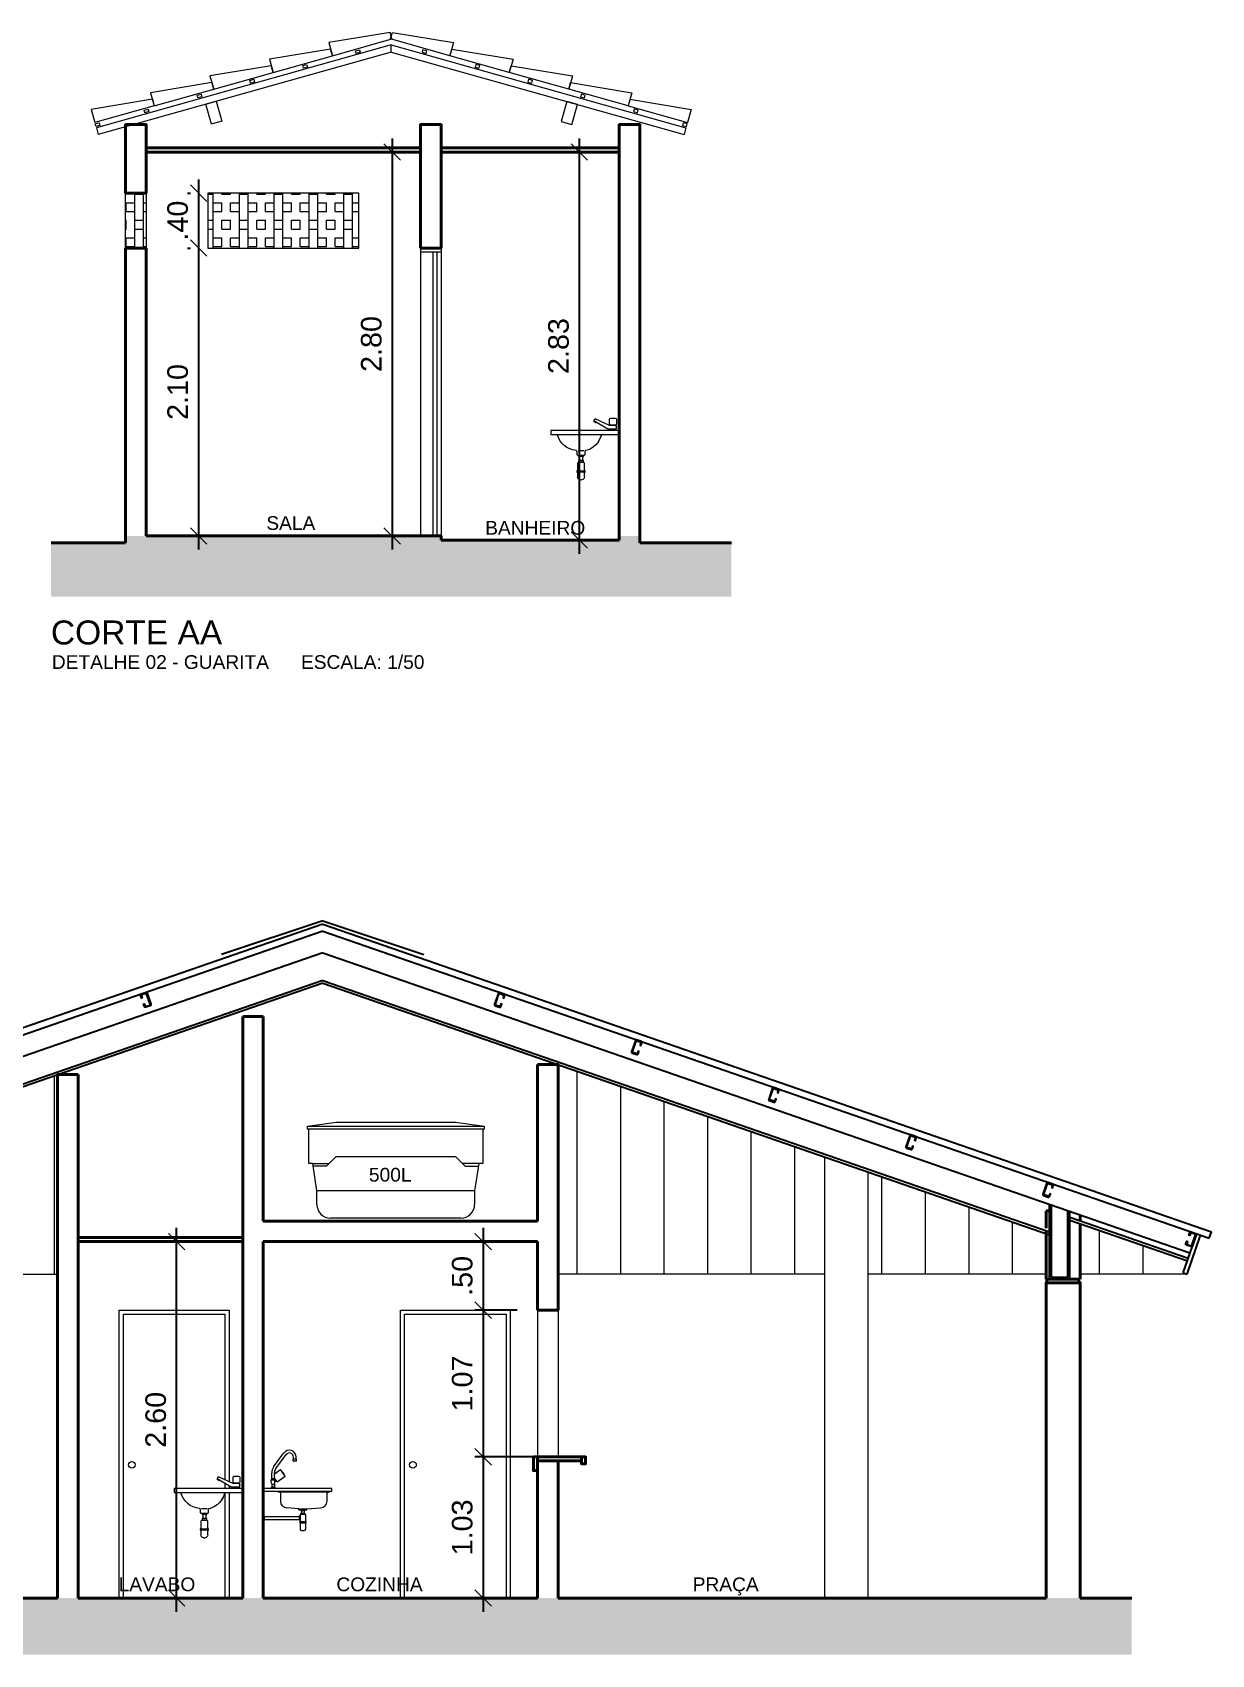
# Model space of a CAD drawing. Header units: metres. Extents: x 929 to 1666, y 1128 to 1372.
# Drawn here: x 1497.98 to 1506.58, y 1152.93 to 1164.76 of the extents above; entities that cross this region are included whole.
import ezdxf

# ---------------------------------------------------------------- set-up
doc = ezdxf.new("R2010")
doc.units = ezdxf.units.M
doc.layers.get('0').update_dxf_attribs({"lineweight": 5})
for name, color, linetype in [('cielo falso de gypsum', 3, 'Continuous'), ('forro de durock', 3, 'Continuous'), ('KIRYA - TEXTO', 7, 'Continuous'), ('Perlin', 2, 'Continuous'), ('Techo', 2, 'Continuous')]:
    doc.layers.add(name, color=color, linetype=linetype)
for name, color, linetype, lineweight in [('KIRYA - COTAS', 7, 'Continuous', 5), ('KIRYA - PAREDE', 7, 'Continuous', 40), ('KIRYA - PAREDE VISTA', 7, 'Continuous', 15), ('KIRYA - SQUADRIA', 7, 'Continuous', 5), ('LAYOUT-WC_COZINHA', 7, 'Continuous', 5), ('PAREDES', 7, 'Continuous', 40)]:
    doc.layers.add(name, color=color, linetype=linetype, lineweight=lineweight)
doc.styles.add('Arial', font='arial.ttf')
doc.styles.add('EA_140_1-50', font='swissl.ttf', dxfattribs={"height": 0.175})
doc.styles.add('EA_60_1-100', font='swissl.ttf', dxfattribs={"height": 0.15})
doc.styles.add('EA_80_1-50', font='swissl.ttf', dxfattribs={"height": 0.1})
doc.dimstyles.new('1-100', dxfattribs={"dimtxt": 0.15, "dimasz": 0.12, "dimexe": 0.06, "dimexo": 0.15, "dimgap": 0.075, "dimtad": 1, "dimzin": 4, "dimdsep": 46, "dimtxsty": 'EA_60_1-100', "dimblk1": 'OBLIQUE', "dimblk2": 'OBLIQUE', "dimsah": 1, "dimcen": 0.09, "dimdle": 0.1, "dimclrd": 144, "dimclre": 144, "dimclrt": 256, "dimadec": 0, "dimazin": 0, "dimtfac": 1, "dimtofl": 0, "dimtmove": 2, "dimatfit": 3, "dimldrblk": 'OBLIQUE', "dimfxl": 1, "dimtolj": 1, "dimtzin": 0, "dimarcsym": 0})
pattern_1 = [(90, (1.40023, -4.43931), (-0.254, 2e-17), []), (90, (1.46373, -4.43931), (-0.254, 2e-17), []), (0, (1.40023, -4.43931), (0, 0.254), [-0.0635, 0.0635]), (0, (1.40023, -4.37581), (0, 0.254), [-0.0635, 0.0635]), (0, (1.40023, -4.31231), (0, 0.254), [0.0635, -0.0635]), (0, (1.40023, -4.24881), (0, 0.254), [0.0635, -0.0635]), (90, (1.52723, -4.43931), (-0.254, 2e-17), [0.0635, -0.0635]), (90, (1.59073, -4.43931), (-0.254, 2e-17), [0.0635, -0.0635])]

# ---------------------------------------------------------------- blocks, each defined once
blk = doc.blocks.new('A$C730205B2')
at = {"layer": 'KIRYA - SQUADRIA'}
for p, q in [((0, 2.1), (0.15, 2.1)), ((0, 0), (0.15, 0))]:
    blk.add_line(p, q, dxfattribs=at)
at = {"layer": 'KIRYA - SQUADRIA', "linetype": 'ByBlock'}
for points in [[(0, 2.1), (0, 0)], [(0, 2.07), (0.15, 2.07)], [(0.03, 2.07), (0.03, 0)], [(0.06, 2.07), (0.06, 0)], [(0.15, 2.1), (0.15, 0)]]:
    blk.add_lwpolyline(points, dxfattribs=at)
blk = doc.blocks.new('A$C77755034')
at = {"layer": 'LAYOUT-WC_COZINHA'}
for p, q in [((0, 0.36), (0.5, 0.36)), ((0.021, 0.441), (0.021, 0.407)), ((0.021, 0.37), (0.021, 0.386)), ((0.081, 0.37), (0.021, 0.37)), ((0.062, 0.45), (0.03, 0.45)), ((0.03, 0.398), (0.062, 0.398)), ((0.03, 0.395), (0.07, 0.395)), ((0.071, 0.407), (0.071, 0.441)), ((0.072, 0.395), (0.176, 0.443)), ((0.187, 0.433), (0.084, 0.371)), ((0.17, 0.418), (0.186, 0.427)), ((0.171, 0.417), (0.17, 0.418)), ((0.187, 0.426), (0.171, 0.417)), ((0.183, 0.441), (0.187, 0.433)), ((0.186, 0.427), (0.187, 0.426)), ((0.5, 0.36), (0.5, 0.33)), ((0.5, 0.33), (0, 0.33)), ((0.25, 0.185), (0.25, 0.207)), ((0.262, 0.18), (0.255, 0.18)), ((0.255, 0.065), (0.255, 0.12)), ((0.26, 0.125), (0.267, 0.125)), ((0.262, 0.17), (0.262, 0.18)), ((0.297, 0.18), (0.262, 0.18)), ((0.267, 0.17), (0.262, 0.17)), ((0.262, 0.13), (0.262, 0.14)), ((0.262, 0.14), (0.267, 0.14)), ((0.267, 0.13), (0.262, 0.13)), ((0.267, 0.14), (0.267, 0.17)), ((0.267, 0.17), (0.292, 0.17)), ((0.267, 0.14), (0.292, 0.14)), ((0.267, 0.125), (0.267, 0.13)), ((0.292, 0.13), (0.267, 0.13)), ((0.267, 0.125), (0.292, 0.125)), ((0.297, 0.17), (0.292, 0.17)), ((0.292, 0.17), (0.292, 0.14)), ((0.292, 0.14), (0.297, 0.14)), ((0.297, 0.13), (0.292, 0.13)), ((0.292, 0.13), (0.292, 0.125)), ((0.292, 0.125), (0.3, 0.125)), ((0.305, 0.18), (0.297, 0.18)), ((0.297, 0.18), (0.297, 0.17)), ((0.297, 0.14), (0.297, 0.13)), ((0.305, 0.12), (0.305, 0.065)), ((0.31, 0.207), (0.31, 0.185)), ((0.25, 0.055), (0.25, 0.065)), ((0.25, 0.065), (0.255, 0.065)), ((0.31, 0.06), (0.25, 0.06)), ((0.255, 0.055), (0.25, 0.055)), ((0.305, 0.065), (0.255, 0.065)), ((0.255, 0.02), (0.255, 0.055)), ((0.255, 0.055), (0.305, 0.055)), ((0.305, 0.065), (0.31, 0.065)), ((0.31, 0.055), (0.305, 0.055)), ((0.305, 0.055), (0.305, 0.02)), ((0.31, 0.065), (0.31, 0.055)), ((0.285, 0), (0.275, 0))]:
    blk.add_line(p, q, dxfattribs=at)
for centre, radius, start, end in [((0.03, 0.441), 0.009, 90, 180), ((0.03, 0.407), 0.009, 180, 270), ((0.03, 0.386), 0.009, 90, 180), ((0.062, 0.441), 0.009, 0, 90), ((0.062, 0.407), 0.009, 270, 360), ((0.07, 0.4), 0.005, 270, 294.3804), ((0.081, 0.375), 0.005, 270, 301.2309), ((0.179, 0.438), 0.005, 31.167, 114.3804), ((0.285, 0.366), 0.159, 193.205, 255.7883), ((0.285, 0.366), 0.159, 193.4217, 221.7758), ((0.295, 0.375), 0.164, 276.7786, 344.1531), ((0.245, 0.207), 0.005, 360, 82.6466), ((0.255, 0.185), 0.005, 180, 270), ((0.26, 0.12), 0.005, 90, 180), ((0.28, 0.478), 0.268, 265.5401, 274.2408), ((0.3, 0.12), 0.005, 360, 90), ((0.305, 0.185), 0.005, 270, 0), ((0.315, 0.207), 0.005, 97.3534, 180), ((0.275, 0.02), 0.02, 180, 270), ((0.285, 0.02), 0.02, 270, 360)]:
    blk.add_arc(centre, radius, start, end, dxfattribs=at)
blk = doc.blocks.new('A$C1F95720C')
at = {"layer": 'LAYOUT-WC_COZINHA'}
for p, q in [((0.075, 0.463), (0.15, 0.565)), ((0.091, 0.451), (0.166, 0.553)), ((0.218, 0.507), (0.218, 0.52)), ((0.242, 0.521), (0.219, 0.521)), ((0.242, 0.506), (0.219, 0.506)), ((0.22, 0.521), (0.22, 0.535)), ((0.24, 0.521), (0.24, 0.535)), ((0.243, 0.507), (0.243, 0.52)), ((0.058, 0.37), (0.061, 0.38)), ((0.058, 0.37), (0.084, 0.37)), ((0.058, 0.35), (0.058, 0.37)), ((0.061, 0.38), (0.061, 0.421)), ((0.061, 0.38), (0.081, 0.38)), ((0.081, 0.414), (0.125, 0.444)), ((0.081, 0.38), (0.081, 0.421)), ((0.102, 0.355), (0.081, 0.385)), ((0.081, 0.38), (0.084, 0.37)), ((0.084, 0.35), (0.084, 0.37)), ((0.102, 0.355), (0.159, 0.395)), ((0.159, 0.395), (0.125, 0.444)), ((0.135, 0.43), (0.14, 0.427)), ((0.149, 0.415), (0.14, 0.427)), ((0.149, 0.415), (0.149, 0.409)), ((0.5, 0.306), (0, 0.306)), ((0, 0.286), (0.5, 0.286)), ((0.051, 0.306), (0.061, 0.316)), ((0.061, 0.341), (0.061, 0.316)), ((0.081, 0.316), (0.061, 0.316)), ((0.081, 0.341), (0.081, 0.316)), ((0.081, 0.316), (0.091, 0.306)), ((0.105, 0.286), (0.105, 0.281)), ((0.105, 0.281), (0.12, 0.281)), ((0.12, 0.281), (0.473, 0.281)), ((0.125, 0.276), (0.125, 0.214)), ((0.465, 0.214), (0.465, 0.273)), ((0.473, 0.281), (0.485, 0.281)), ((0.485, 0.281), (0.485, 0.286)), ((0.5, 0.286), (0.5, 0.306)), ((0.258, 0.158), (0.172, 0.164)), ((0.258, 0.158), (0.318, 0.158)), ((0.259, 0.15), (0.259, 0.158)), ((0.259, 0.15), (0.317, 0.15)), ((0.273, 0.15), (0.273, 0.145)), ((0.273, 0.145), (0.303, 0.145)), ((0.273, 0.125), (0.303, 0.125)), ((0.273, 0.125), (0.273, 0.12)), ((0.273, 0.12), (0.303, 0.12)), ((0.278, 0.145), (0.278, 0.125)), ((0.298, 0.145), (0.298, 0.125)), ((0.303, 0.15), (0.303, 0.145)), ((0.303, 0.125), (0.303, 0.12)), ((0.317, 0.15), (0.317, 0.158)), ((0.318, 0.158), (0.418, 0.164)), ((0.005, 0.106), (0, 0.106)), ((0, 0.106), (0, 0.076)), ((0.005, 0.076), (0, 0.076)), ((0.005, 0.106), (0.005, 0.076)), ((0.005, 0.101), (0.263, 0.101)), ((0.005, 0.081), (0.263, 0.081)), ((0.263, 0.076), (0.263, 0.106)), ((0.263, 0.106), (0.268, 0.106)), ((0.263, 0.076), (0.268, 0.076)), ((0.266, 0.064), (0.266, 0.056)), ((0.267, 0.065), (0.31, 0.065)), ((0.267, 0.055), (0.31, 0.055)), ((0.268, 0.115), (0.268, 0.065)), ((0.268, 0.076), (0.268, 0.106)), ((0.268, 0.055), (0.268, 0.01)), ((0.278, 0), (0.298, 0)), ((0.308, 0.115), (0.308, 0.065)), ((0.308, 0.055), (0.308, 0.01)), ((0.311, 0.064), (0.311, 0.056))]:
    blk.add_line(p, q, dxfattribs=at)
for centre, radius, start, end in [((0.19, 0.535), 0.05, 0, 143.6735), ((0.19, 0.535), 0.03, 0, 143.6735), ((0.219, 0.52), 0.001, 90, 180), ((0.219, 0.507), 0.001, 180, 270), ((0.242, 0.52), 0.001, 0, 90), ((0.242, 0.507), 0.001, 270, 0), ((0.131, 0.421), 0.07, 143.6735, 180), ((0.131, 0.421), 0.05, 143.6735, 180), ((0.095, 0.351), 0.012, 87.449, 161.8096), ((0.071, 0.349), 0.0131, 174.926, 5.074), ((0.12, 0.276), 0.005, 0, 90), ((0.473, 0.273), 0.008, 90, 180), ((0.175, 0.214), 0.05, 180, 266.7295), ((0.273, 0.115), 0.005, 90, 180), ((0.303, 0.115), 0.005, 0, 90), ((0.415, 0.214), 0.05, 273.2705, 0), ((0.267, 0.064), 0.001, 90, 180), ((0.267, 0.056), 0.001, 180, 270), ((0.278, 0.01), 0.01, 180, 270), ((0.298, 0.01), 0.01, 270, 0), ((0.31, 0.064), 0.001, 0, 90), ((0.31, 0.056), 0.001, 270, 0)]:
    blk.add_arc(centre, radius, start, end, dxfattribs=at)
blk = doc.blocks.new('A$C7F863ABB')
at = {"layer": 'LAYOUT-WC_COZINHA'}
for p, q in [((0, 0.684), (0.21, 0.714)), ((0.21, 0.714), (1.08, 0.714)), ((1.08, 0.714), (1.29, 0.684)), ((0, 0.684), (1.29, 0.684)), ((0, 0.664), (0, 0.684)), ((0.01, 0.664), (0, 0.664)), ((0.01, 0.414), (0.01, 0.664)), ((1.28, 0.664), (0.01, 0.664)), ((1.28, 0.664), (1.28, 0.414)), ((1.29, 0.664), (1.28, 0.664)), ((1.29, 0.684), (1.29, 0.664)), ((0.04, 0.414), (0.01, 0.414)), ((0.07, 0.214), (0.04, 0.414)), ((0.04, 0.414), (0.16, 0.414)), ((0.139, 0.393), (0.043, 0.393)), ((0.139, 0.393), (0.21, 0.464)), ((0.21, 0.464), (1.08, 0.464)), ((1.151, 0.393), (1.08, 0.464)), ((1.25, 0.414), (1.13, 0.414)), ((1.151, 0.393), (1.247, 0.393)), ((1.25, 0.414), (1.22, 0.214)), ((1.28, 0.414), (1.25, 0.414)), ((1.22, 0.214), (0.07, 0.214)), ((0.07, 0.114), (0.07, 0.214)), ((1.22, 0.214), (1.22, 0.114)), ((1.12, 0.014), (0.17, 0.014))]:
    blk.add_line(p, q, dxfattribs=at)
at = {"layer": 'LAYOUT-WC_COZINHA', "linetype": 'ByBlock'}
blk.add_line((0.145, 0), (1.145, 0), dxfattribs=at)
at = {"layer": 'LAYOUT-WC_COZINHA'}
for centre, start, end in [((0.17, 0.114), 180, 270), ((1.12, 0.114), 270, 360)]:
    blk.add_arc(centre, 0.1, start, end, dxfattribs=at)
at = {"layer": 'LAYOUT-WC_COZINHA', "style": 'Arial'}
blk.add_text('500L', height=0.1, dxfattribs=at).set_placement((0.449, 0.281))
blk = doc.blocks.new('_OBLIQUE')
at = {"color": 0, "linetype": 'ByBlock'}
blk.add_line((-0.5, -0.5), (0.5, 0.5), dxfattribs=at)
blk = doc.blocks.new('*D390')
at = {"layer": 'Defpoints', "color": 0, "transparency": 16777216}
for p in [(1499.035, 1155.939), (1499.517, 1155.939), (1499.517, 1153.339)]:
    blk.add_point(p, dxfattribs=at)
at = {"layer": 'KIRYA - COTAS', "color": 144, "lineweight": -2, "transparency": 16777216}
for p, q in [((1499.035, 1153.239), (1499.035, 1156.039)), ((1499.367, 1155.939), (1498.975, 1155.939)), ((1499.367, 1153.339), (1498.975, 1153.339))]:
    blk.add_line(p, q, dxfattribs=at)
at = {"layer": 'KIRYA - COTAS', "color": 144, "lineweight": -2, "transparency": 16777216, "xscale": 0.12, "yscale": 0.12, "zscale": 0.12}
for p, rotation in [((1499.035, 1155.939), 90), ((1499.035, 1153.339), 270)]:
    blk.add_blockref('_OBLIQUE', p, dxfattribs=dict(at, rotation=rotation))
at = {"layer": 'KIRYA - COTAS', "transparency": 16777216, "insert": (1498.883, 1154.639), "char_height": 0.15, "attachment_point": 5, "rotation": 90, "style": 'EA_60_1-100'}
blk.add_mtext('\\A1;2.60', dxfattribs=at)
blk = doc.blocks.new('*D391')
at = {"layer": 'Defpoints', "color": 0, "transparency": 16777216}
for p in [(1501.667, 1155.939), (1501.27, 1155.439), (1501.667, 1155.439)]:
    blk.add_point(p, dxfattribs=at)
at = {"layer": 'KIRYA - COTAS', "color": 144, "lineweight": -2, "transparency": 16777216}
for p, q in [((1501.27, 1156.039), (1501.27, 1155.339)), ((1501.517, 1155.939), (1501.21, 1155.939)), ((1501.517, 1155.439), (1501.21, 1155.439))]:
    blk.add_line(p, q, dxfattribs=at)
at = {"layer": 'KIRYA - COTAS', "color": 144, "lineweight": -2, "transparency": 16777216, "xscale": 0.12, "yscale": 0.12, "zscale": 0.12}
for p, rotation in [((1501.27, 1155.939), 90), ((1501.27, 1155.439), 270)]:
    blk.add_blockref('_OBLIQUE', p, dxfattribs=dict(at, rotation=rotation))
at = {"layer": 'KIRYA - COTAS', "transparency": 16777216, "insert": (1501.118, 1155.689), "char_height": 0.15, "attachment_point": 5, "rotation": 90, "style": 'EA_60_1-100'}
blk.add_mtext('\\A1;.50', dxfattribs=at)
blk = doc.blocks.new('*D392')
at = {"layer": 'Defpoints', "color": 0, "transparency": 16777216}
for p in [(1501.667, 1155.439), (1501.27, 1154.369), (1501.817, 1154.369)]:
    blk.add_point(p, dxfattribs=at)
at = {"layer": 'KIRYA - COTAS', "color": 144, "lineweight": -2, "transparency": 16777216}
for p, q in [((1501.27, 1155.539), (1501.27, 1154.269)), ((1501.517, 1155.439), (1501.21, 1155.439)), ((1501.667, 1154.369), (1501.21, 1154.369))]:
    blk.add_line(p, q, dxfattribs=at)
at = {"layer": 'KIRYA - COTAS', "color": 144, "lineweight": -2, "transparency": 16777216, "xscale": 0.12, "yscale": 0.12, "zscale": 0.12}
for p, rotation in [((1501.27, 1155.439), 90), ((1501.27, 1154.369), 270)]:
    blk.add_blockref('_OBLIQUE', p, dxfattribs=dict(at, rotation=rotation))
at = {"layer": 'KIRYA - COTAS', "transparency": 16777216, "insert": (1501.118, 1154.904), "char_height": 0.15, "attachment_point": 5, "rotation": 90, "style": 'EA_60_1-100'}
blk.add_mtext('\\A1;1.07', dxfattribs=at)
blk = doc.blocks.new('*D393')
at = {"layer": 'Defpoints', "color": 0, "transparency": 16777216}
for p in [(1501.817, 1154.369), (1501.27, 1153.339), (1501.817, 1153.339)]:
    blk.add_point(p, dxfattribs=at)
at = {"layer": 'KIRYA - COTAS', "color": 144, "lineweight": -2, "transparency": 16777216}
for p, q in [((1501.27, 1154.469), (1501.27, 1153.239)), ((1501.667, 1154.369), (1501.21, 1154.369)), ((1501.667, 1153.339), (1501.21, 1153.339))]:
    blk.add_line(p, q, dxfattribs=at)
at = {"layer": 'KIRYA - COTAS', "color": 144, "lineweight": -2, "transparency": 16777216, "xscale": 0.12, "yscale": 0.12, "zscale": 0.12}
for p, rotation in [((1501.27, 1154.369), 90), ((1501.27, 1153.339), 270)]:
    blk.add_blockref('_OBLIQUE', p, dxfattribs=dict(at, rotation=rotation))
at = {"layer": 'KIRYA - COTAS', "transparency": 16777216, "insert": (1501.118, 1153.854), "char_height": 0.15, "attachment_point": 5, "rotation": 90, "style": 'EA_60_1-100'}
blk.add_mtext('\\A1;1.03', dxfattribs=at)
blk = doc.blocks.new('*D401')
at = {"layer": 'Defpoints', "color": 0, "transparency": 16777216}
for p in [(1501.972, 1163.887), (1502.263, 1163.887), (1502.263, 1161.057)]:
    blk.add_point(p, dxfattribs=at)
at = {"layer": 'KIRYA - COTAS', "color": 144, "lineweight": -2, "transparency": 16777216}
for p, q in [((1501.972, 1160.957), (1501.972, 1163.987)), ((1502.113, 1163.887), (1501.912, 1163.887)), ((1502.113, 1161.057), (1501.912, 1161.057))]:
    blk.add_line(p, q, dxfattribs=at)
at = {"layer": 'KIRYA - COTAS', "color": 144, "lineweight": -2, "transparency": 16777216, "xscale": 0.12, "yscale": 0.12, "zscale": 0.12}
for p, rotation in [((1501.972, 1163.887), 90), ((1501.972, 1161.057), 270)]:
    blk.add_blockref('_OBLIQUE', p, dxfattribs=dict(at, rotation=rotation))
at = {"layer": 'KIRYA - COTAS', "transparency": 16777216, "insert": (1501.82, 1162.472), "char_height": 0.15, "attachment_point": 5, "rotation": 90, "style": 'EA_60_1-100'}
blk.add_mtext('\\A1;2.83', dxfattribs=at)
blk = doc.blocks.new('*D402')
at = {"layer": 'Defpoints', "color": 0, "transparency": 16777216}
for p in [(1500.813, 1163.887), (1500.607, 1161.087), (1500.813, 1161.087)]:
    blk.add_point(p, dxfattribs=at)
at = {"layer": 'KIRYA - COTAS', "color": 144, "lineweight": -2, "transparency": 16777216}
for p, q in [((1500.607, 1163.987), (1500.607, 1160.987)), ((1500.663, 1163.887), (1500.547, 1163.887)), ((1500.663, 1161.087), (1500.547, 1161.087))]:
    blk.add_line(p, q, dxfattribs=at)
at = {"layer": 'KIRYA - COTAS', "color": 144, "lineweight": -2, "transparency": 16777216, "xscale": 0.12, "yscale": 0.12, "zscale": 0.12}
for p, rotation in [((1500.607, 1163.887), 90), ((1500.607, 1161.087), 270)]:
    blk.add_blockref('_OBLIQUE', p, dxfattribs=dict(at, rotation=rotation))
at = {"layer": 'KIRYA - COTAS', "transparency": 16777216, "insert": (1500.455, 1162.487), "char_height": 0.15, "attachment_point": 5, "rotation": 90, "style": 'EA_60_1-100'}
blk.add_mtext('\\A1;2.80', dxfattribs=at)
blk = doc.blocks.new('*D403')
at = {"layer": 'Defpoints', "color": 0, "transparency": 16777216}
for p in [(1499.263, 1163.587), (1499.195, 1163.187), (1499.263, 1163.187)]:
    blk.add_point(p, dxfattribs=at)
at = {"layer": 'KIRYA - COTAS', "color": 144, "lineweight": -2, "transparency": 16777216}
for p, q in [((1499.195, 1163.687), (1499.195, 1163.087)), ((1499.113, 1163.587), (1499.135, 1163.587)), ((1499.113, 1163.187), (1499.135, 1163.187))]:
    blk.add_line(p, q, dxfattribs=at)
at = {"layer": 'KIRYA - COTAS', "color": 144, "lineweight": -2, "transparency": 16777216, "xscale": 0.12, "yscale": 0.12, "zscale": 0.12}
for p, rotation in [((1499.195, 1163.587), 90), ((1499.195, 1163.187), 270)]:
    blk.add_blockref('_OBLIQUE', p, dxfattribs=dict(at, rotation=rotation))
at = {"layer": 'KIRYA - COTAS', "transparency": 16777216, "insert": (1499.043, 1163.387), "char_height": 0.15, "attachment_point": 5, "rotation": 90, "style": 'EA_60_1-100'}
blk.add_mtext('\\A1;.40', dxfattribs=at)
blk = doc.blocks.new('*D404')
at = {"layer": 'Defpoints', "color": 0, "transparency": 16777216}
for p in [(1499.263, 1163.187), (1499.195, 1161.087), (1499.195, 1161.087)]:
    blk.add_point(p, dxfattribs=at)
at = {"layer": 'KIRYA - COTAS', "color": 144, "lineweight": -2, "transparency": 16777216}
for p, q in [((1499.195, 1163.287), (1499.195, 1160.987)), ((1499.113, 1163.187), (1499.135, 1163.187)), ((1499.345, 1161.087), (1499.255, 1161.087))]:
    blk.add_line(p, q, dxfattribs=at)
at = {"layer": 'KIRYA - COTAS', "color": 144, "lineweight": -2, "transparency": 16777216, "xscale": 0.12, "yscale": 0.12, "zscale": 0.12}
for p, rotation in [((1499.195, 1163.187), 90), ((1499.195, 1161.087), 270)]:
    blk.add_blockref('_OBLIQUE', p, dxfattribs=dict(at, rotation=rotation))
at = {"layer": 'KIRYA - COTAS', "transparency": 16777216, "insert": (1499.043, 1162.137), "char_height": 0.15, "attachment_point": 5, "rotation": 90, "style": 'EA_60_1-100'}
blk.add_mtext('\\A1;2.10', dxfattribs=at)

msp = doc.modelspace()

# ---------------------------------------------------------------- hatches: boundary and pattern name
at = {"layer": 'KIRYA - PAREDE', "true_color": 0xc7c8ca}
h = msp.add_hatch(color=9, dxfattribs=at)
h.dxf.hatch_style = 1
h.paths.add_polyline_path([(1506, 1153.339), (1494.2, 1153.339), (1494.2, 1152.927), (1506, 1152.927)])
at = {"layer": 'KIRYA - PAREDE VISTA', "true_color": 0x939598}
h = msp.add_hatch(dxfattribs=at)
h.set_pattern_fill('BOX', color=252, scale=0.01)
h.set_pattern_definition(pattern_1)
h.paths.add_polyline_path([(1498.813, 1163.587), (1498.663, 1163.587), (1498.663, 1163.187), (1498.813, 1163.187)])
h = msp.add_hatch(dxfattribs=at)
h.set_pattern_fill('BOX', color=252, scale=0.01)
h.set_pattern_definition(pattern_1)
h.paths.add_polyline_path([(1499.263, 1163.587), (1499.263, 1163.187), (1500.363, 1163.187), (1500.363, 1163.587)])
at = {"layer": 'KIRYA - PAREDE VISTA', "true_color": 0xc7c8ca}
h = msp.add_hatch(color=9, dxfattribs=at)
h.dxf.hatch_style = 1
h.paths.add_polyline_path([(1503.08, 1161.037), (1502.413, 1161.037), (1502.413, 1161.087), (1502.263, 1161.087), (1502.263, 1161.057), (1500.963, 1161.057), (1500.963, 1161.087), (1498.663, 1161.087), (1498.663, 1161.037), (1498.119, 1161.037), (1498.119, 1160.644), (1503.08, 1160.644)])
at = {"layer": 'KIRYA - PAREDE VISTA', "true_color": 0x939598}
h = msp.add_hatch(dxfattribs=at)
h.set_pattern_fill('ANSI31', color=252, scale=0.1, angle=45)
h.set_pattern_definition([(90, (12.56282, 19.62253), (-0.3175, 0), [])])
h.paths.add_polyline_path([(1504.078, 1156.446), (1504.078, 1155.702), (1505.375, 1155.702), (1505.375, 1155.997)])
h.paths.add_polyline_path([(1503.758, 1156.557), (1501.817, 1157.229), (1501.817, 1155.702), (1503.758, 1155.702)])
h.paths.add_polyline_path([(1498.167, 1157.155), (1496.442, 1156.557), (1496.442, 1155.702), (1498.167, 1155.702)])
h.paths.add_polyline_path([(1496.122, 1156.446), (1494.825, 1155.997), (1494.825, 1155.702), (1496.122, 1155.702)])
h.paths.add_polyline_path([(1494.576, 1156.069), (1493.795, 1155.799), (1493.829, 1155.702), (1494.576, 1155.702)])
h.paths.add_polyline_path([(1505.624, 1156.069), (1505.624, 1155.702), (1506.403, 1155.702), (1506.374, 1155.712), (1506.405, 1155.799)])

# ---------------------------------------------------------------- linework, layer by layer
at = {"layer": 'cielo falso de gypsum', "color": 18, "true_color": 0x000000}
for p, q in [((1500.1, 1157.845), (1494.801, 1156.01)), ((1500.1, 1157.824), (1494.801, 1155.989)), ((1500.1, 1157.845), (1505.399, 1156.01)), ((1500.1, 1157.824), (1505.399, 1155.989)), ((1505.549, 1156.117), (1506.411, 1155.818)), ((1505.549, 1156.095), (1506.405, 1155.799))]:
    msp.add_line(p, q, dxfattribs=at)
at = {"layer": 'forro de durock', "color": 18, "true_color": 0x000000}
for p, q in [((1505.399, 1155.664), (1505.399, 1156.211)), ((1505.414, 1155.679), (1505.414, 1156.206)), ((1505.534, 1155.679), (1505.534, 1156.164)), ((1505.549, 1155.664), (1505.549, 1156.159)), ((1505.399, 1155.664), (1505.549, 1155.664)), ((1505.414, 1155.679), (1505.534, 1155.679))]:
    msp.add_line(p, q, dxfattribs=at)
at = {"layer": 'KIRYA - PAREDE'}
for points in [[(1498.663, 1163.587), (1498.663, 1164.087), (1498.813, 1164.087), (1498.813, 1163.587)], [(1500.813, 1163.187), (1500.813, 1164.087), (1500.963, 1164.087), (1500.963, 1163.187)], [(1502.263, 1161.057), (1502.263, 1164.087), (1502.413, 1164.087), (1502.413, 1161.037)], [(1498.813, 1163.917), (1500.813, 1163.917)], [(1500.963, 1163.917), (1502.263, 1163.917)], [(1498.813, 1163.887), (1500.813, 1163.887)], [(1500.963, 1163.887), (1502.263, 1163.887)], [(1498.813, 1163.587), (1498.663, 1163.587)], [(1498.663, 1161.037), (1498.663, 1163.187)], [(1498.813, 1163.187), (1498.663, 1163.187)], [(1498.813, 1163.187), (1498.813, 1161.087)], [(1500.813, 1163.187), (1500.963, 1163.187)], [(1498.813, 1161.087), (1500.963, 1161.087)], [(1500.963, 1161.057), (1500.963, 1161.087)], [(1498.119, 1161.037), (1498.663, 1161.037)], [(1500.963, 1161.057), (1502.263, 1161.057)], [(1502.413, 1161.037), (1503.08, 1161.037)], [(1499.517, 1157.582), (1499.517, 1153.339)], [(1499.517, 1157.582), (1499.667, 1157.582)], [(1499.667, 1156.089), (1499.667, 1157.582)], [(1498.167, 1153.339), (1498.167, 1157.157), (1498.317, 1157.157)], [(1498.317, 1153.339), (1498.317, 1157.157)], [(1501.667, 1157.23), (1501.667, 1156.089)], [(1501.667, 1157.23), (1501.817, 1157.23), (1501.817, 1155.439)], [(1501.667, 1156.089), (1499.667, 1156.089)], [(1499.517, 1155.969), (1498.317, 1155.969)], [(1499.517, 1155.939), (1498.317, 1155.939)], [(1499.667, 1153.339), (1499.667, 1155.939)], [(1501.667, 1155.939), (1499.667, 1155.939)], [(1501.667, 1155.939), (1501.667, 1155.439)], [(1505.624, 1153.339), (1505.624, 1155.639), (1505.375, 1155.639), (1505.375, 1153.339)], [(1505.624, 1153.339), (1505.624, 1155.639), (1505.375, 1155.639), (1505.375, 1153.339)], [(1501.667, 1155.439), (1501.817, 1155.439)], [(1501.667, 1154.369), (1501.667, 1154.269), (1501.637, 1154.269), (1501.637, 1154.369), (1501.667, 1154.369)], [(1501.667, 1154.339), (1501.987, 1154.339), (1501.987, 1154.369), (1501.667, 1154.369), (1501.667, 1154.339)], [(1501.667, 1154.369), (1501.667, 1153.339)], [(1501.817, 1154.339), (1501.817, 1153.339)], [(1501.987, 1154.369), (1501.987, 1154.319), (1502.017, 1154.319), (1502.017, 1154.369), (1501.987, 1154.369)], [(1498.167, 1153.339), (1494.825, 1153.339)], [(1499.517, 1153.339), (1498.317, 1153.339)], [(1501.667, 1153.339), (1499.667, 1153.339)], [(1505.375, 1153.339), (1501.817, 1153.339)], [(1506, 1153.339), (1505.624, 1153.339)]]:
    msp.add_lwpolyline(points, dxfattribs=at)
at = {"layer": 'KIRYA - PAREDE VISTA', "ltscale": 0.2}
for p, q in [((1500.599, 1164.669), (1498.45, 1164.063)), ((1500.599, 1164.617), (1498.463, 1164.015)), ((1500.145, 1164.686), (1500.172, 1164.59)), ((1500.599, 1164.669), (1502.749, 1164.063)), ((1500.599, 1164.617), (1502.736, 1164.015)), ((1501.054, 1164.686), (1501.027, 1164.59)), ((1499.711, 1164.564), (1499.738, 1164.468)), ((1501.488, 1164.564), (1501.46, 1164.468)), ((1499.278, 1164.442), (1499.305, 1164.346)), ((1501.921, 1164.442), (1501.894, 1164.346)), ((1498.859, 1164.272), (1498.412, 1164.198)), ((1498.845, 1164.32), (1498.872, 1164.224)), ((1498.859, 1164.272), (1498.872, 1164.224)), ((1502.354, 1164.32), (1502.327, 1164.224)), ((1502.34, 1164.272), (1502.327, 1164.224)), ((1502.34, 1164.272), (1502.787, 1164.198)), ((1498.412, 1164.198), (1498.439, 1164.102)), ((1498.872, 1164.224), (1498.439, 1164.102)), ((1502.327, 1164.224), (1502.76, 1164.102)), ((1502.787, 1164.198), (1502.76, 1164.102)), ((1498.45, 1164.063), (1498.463, 1164.015)), ((1502.749, 1164.063), (1502.736, 1164.015))]:
    msp.add_line(p, q, dxfattribs=at)
for points in [[(1500.605, 1164.712), (1500.591, 1164.76), (1500.145, 1164.686), (1500.172, 1164.59)], [(1500.594, 1164.712), (1500.608, 1164.76), (1501.054, 1164.686), (1501.027, 1164.59)], [(1500.172, 1164.59), (1500.158, 1164.638), (1499.711, 1164.564), (1499.738, 1164.468)], [(1501.027, 1164.59), (1501.041, 1164.638), (1501.488, 1164.564), (1501.46, 1164.468)], [(1499.738, 1164.468), (1499.725, 1164.516), (1499.278, 1164.442), (1499.305, 1164.346)], [(1501.46, 1164.468), (1501.474, 1164.516), (1501.921, 1164.442), (1501.894, 1164.346)], [(1499.305, 1164.346), (1499.292, 1164.394), (1498.845, 1164.32), (1498.872, 1164.224)], [(1501.894, 1164.346), (1501.907, 1164.394), (1502.354, 1164.32), (1502.327, 1164.224)]]:
    msp.add_lwpolyline(points, close=True, dxfattribs=at)
for points in [[(1500.368, 1164.634), (1500.373, 1164.615), (1500.344, 1164.607), (1500.339, 1164.626), (1500.368, 1164.634)], [(1500.599, 1164.617), (1500.599, 1164.669)], [(1500.599, 1164.617), (1500.599, 1164.669)], [(1500.831, 1164.634), (1500.826, 1164.615), (1500.854, 1164.607), (1500.86, 1164.626), (1500.831, 1164.634)], [(1499.983, 1164.526), (1499.988, 1164.507), (1499.959, 1164.499), (1499.954, 1164.518), (1499.983, 1164.526)], [(1501.216, 1164.526), (1501.211, 1164.507), (1501.239, 1164.499), (1501.245, 1164.518), (1501.216, 1164.526)], [(1499.598, 1164.418), (1499.603, 1164.398), (1499.574, 1164.39), (1499.569, 1164.41), (1499.598, 1164.418)], [(1501.601, 1164.418), (1501.596, 1164.398), (1501.625, 1164.39), (1501.63, 1164.41), (1501.601, 1164.418)], [(1499.213, 1164.309), (1499.218, 1164.29), (1499.189, 1164.282), (1499.184, 1164.301), (1499.213, 1164.309)], [(1499.324, 1164.258), (1499.365, 1164.113), (1499.288, 1164.091), (1499.247, 1164.236), (1499.324, 1164.258)], [(1501.88, 1164.255), (1501.839, 1164.11), (1501.916, 1164.089), (1501.957, 1164.233), (1501.88, 1164.255)], [(1501.986, 1164.309), (1501.981, 1164.29), (1502.01, 1164.282), (1502.015, 1164.301), (1501.986, 1164.309)], [(1498.828, 1164.201), (1498.833, 1164.182), (1498.804, 1164.173), (1498.799, 1164.193), (1498.828, 1164.201)], [(1502.371, 1164.201), (1502.366, 1164.182), (1502.395, 1164.173), (1502.4, 1164.193), (1502.371, 1164.201)], [(1498.471, 1164.1), (1498.476, 1164.081), (1498.447, 1164.073), (1498.442, 1164.092), (1498.471, 1164.1)], [(1502.728, 1164.1), (1502.723, 1164.081), (1502.752, 1164.073), (1502.757, 1164.092), (1502.728, 1164.1)]]:
    msp.add_lwpolyline(points, dxfattribs=at)
at = {"layer": 'KIRYA - PAREDE VISTA'}
for points in [[(1498.663, 1163.187), (1498.663, 1163.587)], [(1498.813, 1163.587), (1498.813, 1163.187)], [(1499.263, 1163.187), (1500.363, 1163.187), (1500.363, 1163.587), (1499.263, 1163.587), (1499.263, 1163.187)], [(1501.667, 1155.439), (1501.667, 1154.369)], [(1501.817, 1155.439), (1501.817, 1154.369)]]:
    msp.add_lwpolyline(points, dxfattribs=at)
at = {"layer": 'KIRYA - PAREDE VISTA', "color": 251, "true_color": 0x636466}
for points in [[(1504.078, 1153.339), (1504.078, 1156.446), (1503.758, 1156.557), (1503.758, 1153.339)], [(1496.442, 1155.702), (1498.167, 1155.702)], [(1503.758, 1155.702), (1501.817, 1155.702)], [(1505.375, 1155.702), (1504.078, 1155.702)], [(1506.403, 1155.702), (1505.624, 1155.702)]]:
    msp.add_lwpolyline(points, dxfattribs=at)
at = {"layer": 'KIRYA - SQUADRIA', "color": 251, "true_color": 0x636466}
for points in [[(1498.617, 1153.339), (1498.617, 1155.439), (1499.417, 1155.439), (1499.417, 1154.187)], [(1498.647, 1153.339), (1498.647, 1155.409), (1499.387, 1155.409), (1499.387, 1154.2)], [(1499.387, 1154.177), (1499.387, 1154.139)], [(1499.387, 1154.109), (1499.387, 1153.339)], [(1499.417, 1154.159), (1499.417, 1154.139)], [(1499.417, 1154.109), (1499.417, 1153.339)]]:
    msp.add_lwpolyline(points, dxfattribs=at)
at = {"layer": 'KIRYA - SQUADRIA'}
for points in [[(1500.667, 1153.339), (1500.667, 1155.439), (1501.467, 1155.439), (1501.467, 1155.439)], [(1500.697, 1153.339), (1500.697, 1155.409), (1501.437, 1155.409)], [(1501.437, 1155.409), (1501.437, 1153.339)], [(1501.467, 1155.439), (1501.467, 1153.339)]]:
    msp.add_lwpolyline(points, dxfattribs=at)
at = {"layer": 'KIRYA - SQUADRIA', "color": 251, "true_color": 0x636466}
msp.add_circle((1498.708, 1154.31), 0.0243, dxfattribs=at)
at = {"layer": 'KIRYA - SQUADRIA'}
msp.add_circle((1500.758, 1154.31), 0.0243, dxfattribs=at)
at = {"layer": 'PAREDES', "color": 18, "true_color": 0x000000}
for p, q in [((1505.375, 1156.164), (1505.375, 1156.037)), ((1505.375, 1156.164), (1505.399, 1156.164)), ((1505.624, 1156.133), (1505.624, 1156.091)), ((1505.375, 1156.016), (1505.375, 1155.664)), ((1505.624, 1156.069), (1505.624, 1155.664)), ((1505.375, 1155.664), (1505.399, 1155.664)), ((1505.375, 1155.639), (1505.624, 1155.639)), ((1505.38, 1155.664), (1505.38, 1155.639)), ((1505.399, 1155.664), (1505.624, 1155.664)), ((1505.614, 1155.664), (1505.614, 1155.639))]:
    msp.add_line(p, q, dxfattribs=at)
at = {"layer": 'Perlin', "color": 18, "true_color": 0x000000}
for points in [[(1498.81, 1157.649, -0.414214), (1498.8, 1157.654), (1498.794, 1157.672), (1498.799, 1157.674), (1498.805, 1157.658, 0.414214), (1498.81, 1157.655), (1498.839, 1157.665, 0.414214), (1498.841, 1157.67), (1498.815, 1157.747, 0.414214), (1498.81, 1157.75), (1498.781, 1157.74, 0.414214), (1498.778, 1157.735), (1498.784, 1157.718), (1498.778, 1157.716), (1498.772, 1157.736, -0.414214), (1498.776, 1157.744), (1498.811, 1157.756, -0.414214), (1498.819, 1157.752), (1498.848, 1157.671, -0.414214), (1498.843, 1157.66)], [(1501.39, 1157.649, 0.414214), (1501.4, 1157.654), (1501.406, 1157.672), (1501.4, 1157.674), (1501.395, 1157.658, -0.414214), (1501.39, 1157.655), (1501.361, 1157.665, -0.414214), (1501.359, 1157.67), (1501.385, 1157.747, -0.414214), (1501.39, 1157.75), (1501.419, 1157.74, -0.414214), (1501.421, 1157.735), (1501.416, 1157.718), (1501.421, 1157.716), (1501.428, 1157.736, 0.414214), (1501.424, 1157.744), (1501.389, 1157.756, 0.414214), (1501.381, 1157.752), (1501.352, 1157.671, 0.414214), (1501.357, 1157.66)], [(1502.39, 1157.303, 0.414214), (1502.4, 1157.308), (1502.406, 1157.326), (1502.4, 1157.328), (1502.395, 1157.312, -0.414214), (1502.39, 1157.309), (1502.361, 1157.319, -0.414214), (1502.358, 1157.324), (1502.385, 1157.401, -0.414214), (1502.39, 1157.403), (1502.419, 1157.393, -0.414214), (1502.421, 1157.388), (1502.416, 1157.372), (1502.421, 1157.37), (1502.428, 1157.389, 0.414214), (1502.424, 1157.398), (1502.389, 1157.41, 0.414214), (1502.38, 1157.406), (1502.352, 1157.324, 0.414214), (1502.357, 1157.314)], [(1503.39, 1156.956, 0.414214), (1503.4, 1156.961), (1503.406, 1156.979), (1503.401, 1156.981), (1503.395, 1156.965, -0.414214), (1503.39, 1156.963), (1503.361, 1156.973, -0.414214), (1503.359, 1156.978), (1503.385, 1157.054, -0.414214), (1503.39, 1157.057), (1503.419, 1157.047, -0.414214), (1503.421, 1157.042), (1503.416, 1157.026), (1503.421, 1157.024), (1503.428, 1157.043, 0.414214), (1503.424, 1157.052), (1503.389, 1157.064, 0.414214), (1503.381, 1157.06), (1503.352, 1156.978, 0.414214), (1503.357, 1156.968)], [(1504.39, 1156.61, 0.414214), (1504.4, 1156.615), (1504.406, 1156.633), (1504.401, 1156.635), (1504.395, 1156.619, -0.414214), (1504.39, 1156.616), (1504.361, 1156.626, -0.414214), (1504.359, 1156.631), (1504.385, 1156.708, -0.414214), (1504.39, 1156.71), (1504.419, 1156.7, -0.414214), (1504.422, 1156.695), (1504.416, 1156.679), (1504.422, 1156.677), (1504.428, 1156.697, 0.414214), (1504.424, 1156.705), (1504.389, 1156.717, 0.414214), (1504.381, 1156.713), (1504.352, 1156.631, 0.414214), (1504.357, 1156.621)], [(1505.39, 1156.264, 0.414214), (1505.4, 1156.268), (1505.406, 1156.286), (1505.401, 1156.288), (1505.395, 1156.272, -0.414214), (1505.39, 1156.27), (1505.361, 1156.28, -0.414214), (1505.359, 1156.285), (1505.385, 1156.362, -0.414214), (1505.39, 1156.364), (1505.419, 1156.354, -0.414214), (1505.422, 1156.349), (1505.416, 1156.333), (1505.422, 1156.331), (1505.428, 1156.35, 0.414214), (1505.424, 1156.359), (1505.389, 1156.371, 0.414214), (1505.381, 1156.367), (1505.352, 1156.285, 0.414214), (1505.357, 1156.275)], [(1506.399, 1155.914, -0.414214), (1506.394, 1155.924), (1506.401, 1155.942), (1506.406, 1155.94), (1506.401, 1155.924, 0.414214), (1506.403, 1155.919), (1506.432, 1155.909, 0.414214), (1506.437, 1155.911), (1506.464, 1155.988, 0.414214), (1506.461, 1155.993), (1506.432, 1156.003, 0.414214), (1506.427, 1156.001), (1506.422, 1155.984), (1506.416, 1155.986), (1506.423, 1156.006, -0.414214), (1506.431, 1156.01), (1506.466, 1155.998, -0.414214), (1506.47, 1155.989), (1506.442, 1155.908, -0.414214), (1506.432, 1155.903)]]:
    msp.add_lwpolyline(points, format="xyb", close=True, dxfattribs=at)
at = {"layer": 'Techo', "color": 18, "true_color": 0x000000}
for p, q in [((1500.1, 1158.255), (1493.618, 1156.01)), ((1500.1, 1158.278), (1499.361, 1158.033)), ((1500.1, 1158.278), (1500.838, 1158.033)), ((1500.1, 1158.255), (1506.581, 1156.01)), ((1500.1, 1158.203), (1493.727, 1155.996)), ((1500.1, 1158.203), (1506.473, 1155.996)), ((1500.1, 1158.046), (1493.776, 1155.856)), ((1500.1, 1158.046), (1506.424, 1155.856)), ((1506.374, 1155.712), (1506.473, 1155.996)), ((1506.403, 1155.702), (1506.501, 1155.986)), ((1506.473, 1155.996), (1506.565, 1155.963)), ((1506.565, 1155.963), (1506.581, 1156.01)), ((1506.374, 1155.712), (1506.403, 1155.702))]:
    msp.add_line(p, q, dxfattribs=at)

# ---------------------------------------------------------------- block references
at = {"layer": 'KIRYA - SQUADRIA', "xscale": -1}
msp.add_blockref('A$C730205B2', (1500.963, 1161.087), dxfattribs=at)
at = {"layer": 'LAYOUT-WC_COZINHA', "color": 7, "xscale": -1}
for p in [(1502.263, 1161.497), (1499.517, 1153.779)]:
    msp.add_blockref('A$C77755034', p, dxfattribs=at)
at = {"layer": 'LAYOUT-WC_COZINHA', "color": 7}
for name, p in [('A$C7F863ABB', (1499.988, 1156.096)), ('A$C1F95720C', (1499.667, 1153.832))]:
    msp.add_blockref(name, p, dxfattribs=at)

# ---------------------------------------------------------------- texts
at = {"layer": 'KIRYA - TEXTO'}
for s, height, style, p in [('SALA', 0.1, 'EA_80_1-50', (1499.689, 1161.131)), ('BANHEIRO', 0.1, 'EA_80_1-50', (1501.285, 1161.096)), ('CORTE AA', 0.175, 'EA_140_1-50', (1498.118, 1160.295)), ('DETALHE 02 - GUARITA      ESCALA: 1/50', 0.1, 'EA_80_1-50', (1498.125, 1160.117)), ('LAVABO', 0.1, 'EA_80_1-50', (1498.612, 1153.389)), ('COZINHA', 0.1, 'EA_80_1-50', (1500.2, 1153.389)), ('PRAÇA', 0.1, 'EA_80_1-50', (1502.798, 1153.389))]:
    msp.add_text(s, height=height, dxfattribs=dict(at, style=style)).set_placement(p)

# ---------------------------------------------------------------- dimensions: what is measured, and where the dimension line sits
at = {"layer": 'KIRYA - COTAS'}
for base, p1, p2, picture, middle in [((1500.607, 1161.087), (1500.813, 1163.887), (1500.813, 1161.087), '*D402', (1500.455, 1162.487)), ((1501.972, 1163.887), (1502.263, 1161.057), (1502.263, 1163.887), '*D401', (1501.82, 1162.472)), ((1499.195, 1163.187), (1499.263, 1163.587), (1499.263, 1163.187), '*D403', (1499.043, 1163.387)), ((1499.195, 1161.087), (1499.263, 1163.187), (1499.195, 1161.087), '*D404', (1499.043, 1162.137)), ((1499.035, 1155.939), (1499.517, 1153.339), (1499.517, 1155.939), '*D390', (1498.883, 1154.639)), ((1501.27, 1155.439), (1501.667, 1155.939), (1501.667, 1155.439), '*D391', (1501.118, 1155.689)), ((1501.27, 1154.369), (1501.667, 1155.439), (1501.817, 1154.369), '*D392', (1501.118, 1154.904)), ((1501.27, 1153.339), (1501.817, 1154.369), (1501.817, 1153.339), '*D393', (1501.118, 1153.854))]:
    dim = msp.add_linear_dim(base=base, p1=p1, p2=p2, angle=90, dimstyle='1-100', override={"dimfxl": 1.25}, dxfattribs=at)
    dim.commit()
    dim.dimension.update_dxf_attribs({"geometry": picture, "text_midpoint": middle})

doc.saveas('drawing.dxf')
